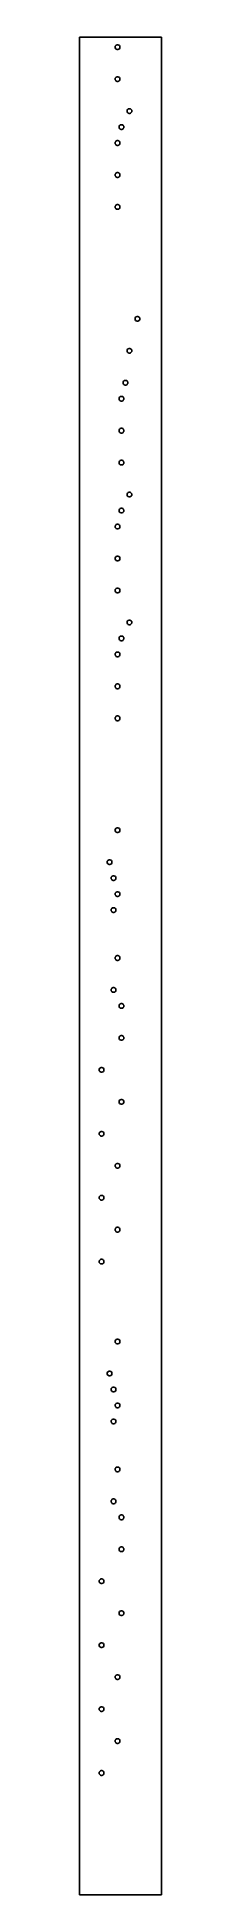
# Model space of a CAD drawing. Header units: metres. Extents: x 0 to 41, y 0 to 930.
import ezdxf

# ---------------------------------------------------------------- set-up
doc = ezdxf.new("R2010")
doc.units = ezdxf.units.M

msp = doc.modelspace()

# ---------------------------------------------------------------- linework, layer by layer
for p, q in [((41, 930), (0, 930)), ((0, 930), (0, 0)), ((17.8, 925), (17.8724, 925.41)), ((17.8724, 924.59), (17.8, 925)), ((17.8724, 925.41), (18.0807, 925.771)), ((18.0807, 924.229), (17.8724, 924.59)), ((18.0807, 925.771), (18.4, 926.039)), ((18.4, 923.961), (18.0807, 924.229)), ((18.4, 926.039), (18.7916, 926.182)), ((18.7916, 923.818), (18.4, 923.961)), ((18.7916, 926.182), (19.2084, 926.182)), ((19.2084, 923.818), (18.7916, 923.818)), ((19.2084, 926.182), (19.6, 926.039)), ((19.6, 923.961), (19.2084, 923.818)), ((19.6, 926.039), (19.9193, 925.771)), ((19.9193, 924.229), (19.6, 923.961)), ((19.9193, 925.771), (20.1276, 925.41)), ((20.1276, 924.59), (19.9193, 924.229)), ((20.1276, 925.41), (20.2, 925)), ((20.2, 925), (20.1276, 924.59)), ((41, 0), (41, 930)), ((17.8, 909), (17.8724, 909.41)), ((17.8724, 908.59), (17.8, 909)), ((17.8724, 909.41), (18.0807, 909.771)), ((18.0807, 908.229), (17.8724, 908.59)), ((18.0807, 909.771), (18.4, 910.039)), ((18.4, 907.961), (18.0807, 908.229)), ((18.4, 910.039), (18.7916, 910.182)), ((18.7916, 907.818), (18.4, 907.961)), ((18.7916, 910.182), (19.2084, 910.182)), ((19.2084, 907.818), (18.7916, 907.818)), ((19.2084, 910.182), (19.6, 910.039)), ((19.6, 907.961), (19.2084, 907.818)), ((19.6, 910.039), (19.9193, 909.771)), ((19.9193, 908.229), (19.6, 907.961)), ((19.9193, 909.771), (20.1276, 909.41)), ((20.1276, 908.59), (19.9193, 908.229)), ((20.1276, 909.41), (20.2, 909)), ((20.2, 909), (20.1276, 908.59)), ((23.8, 893), (23.8724, 893.41)), ((23.8724, 892.59), (23.8, 893)), ((23.8724, 893.41), (24.0807, 893.771)), ((24.0807, 893.771), (24.4, 894.039)), ((24.4, 894.039), (24.7916, 894.182)), ((24.7916, 894.182), (25.2084, 894.182)), ((25.2084, 894.182), (25.6, 894.039)), ((25.6, 894.039), (25.9193, 893.771)), ((25.9193, 893.771), (26.1276, 893.41)), ((26.1276, 893.41), (26.2, 893)), ((26.2, 893), (26.1276, 892.59)), ((19.8, 885), (19.8724, 885.41)), ((19.8724, 884.59), (19.8, 885)), ((19.8724, 885.41), (20.0807, 885.771)), ((20.0807, 884.229), (19.8724, 884.59)), ((20.0807, 885.771), (20.4, 886.039)), ((20.4, 883.961), (20.0807, 884.229)), ((20.4, 886.039), (20.7916, 886.182)), ((20.7916, 883.818), (20.4, 883.961)), ((20.7916, 886.182), (21.2084, 886.182)), ((21.2084, 883.818), (20.7916, 883.818)), ((21.2084, 886.182), (21.6, 886.039)), ((21.6, 883.961), (21.2084, 883.818)), ((21.6, 886.039), (21.9193, 885.771)), ((21.9193, 884.229), (21.6, 883.961)), ((21.9193, 885.771), (22.1276, 885.41)), ((22.1276, 884.59), (21.9193, 884.229)), ((22.1276, 885.41), (22.2, 885)), ((22.2, 885), (22.1276, 884.59)), ((24.0807, 892.229), (23.8724, 892.59)), ((24.4, 891.961), (24.0807, 892.229)), ((24.7916, 891.818), (24.4, 891.961)), ((25.2084, 891.818), (24.7916, 891.818)), ((25.6, 891.961), (25.2084, 891.818)), ((25.9193, 892.229), (25.6, 891.961)), ((26.1276, 892.59), (25.9193, 892.229)), ((17.8, 877), (17.8724, 877.41)), ((17.8724, 876.59), (17.8, 877)), ((17.8724, 877.41), (18.0807, 877.771)), ((18.0807, 876.229), (17.8724, 876.59)), ((18.0807, 877.771), (18.4, 878.039)), ((18.4, 875.961), (18.0807, 876.229)), ((18.4, 878.039), (18.7916, 878.182)), ((18.7916, 875.818), (18.4, 875.961)), ((18.7916, 878.182), (19.2084, 878.182)), ((19.2084, 875.818), (18.7916, 875.818)), ((19.2084, 878.182), (19.6, 878.039)), ((19.6, 875.961), (19.2084, 875.818)), ((19.6, 878.039), (19.9193, 877.771)), ((19.9193, 876.229), (19.6, 875.961)), ((19.9193, 877.771), (20.1276, 877.41)), ((20.1276, 876.59), (19.9193, 876.229)), ((20.1276, 877.41), (20.2, 877)), ((20.2, 877), (20.1276, 876.59)), ((17.8, 861), (17.8724, 861.41)), ((17.8724, 860.59), (17.8, 861)), ((17.8724, 861.41), (18.0807, 861.771)), ((18.0807, 860.229), (17.8724, 860.59)), ((18.0807, 861.771), (18.4, 862.039)), ((18.4, 859.961), (18.0807, 860.229)), ((18.4, 862.039), (18.7916, 862.182)), ((18.7916, 859.818), (18.4, 859.961)), ((18.7916, 862.182), (19.2084, 862.182)), ((19.2084, 859.818), (18.7916, 859.818)), ((19.2084, 862.182), (19.6, 862.039)), ((19.6, 859.961), (19.2084, 859.818)), ((19.6, 862.039), (19.9193, 861.771)), ((19.9193, 860.229), (19.6, 859.961)), ((19.9193, 861.771), (20.1276, 861.41)), ((20.1276, 860.59), (19.9193, 860.229)), ((20.1276, 861.41), (20.2, 861)), ((20.2, 861), (20.1276, 860.59)), ((17.8, 845), (17.8724, 845.41)), ((17.8724, 844.59), (17.8, 845)), ((17.8724, 845.41), (18.0807, 845.771)), ((18.0807, 844.229), (17.8724, 844.59)), ((18.0807, 845.771), (18.4, 846.039)), ((18.4, 843.961), (18.0807, 844.229)), ((18.4, 846.039), (18.7916, 846.182)), ((18.7916, 843.818), (18.4, 843.961)), ((18.7916, 846.182), (19.2084, 846.182)), ((19.2084, 843.818), (18.7916, 843.818)), ((19.2084, 846.182), (19.6, 846.039)), ((19.6, 843.961), (19.2084, 843.818)), ((19.6, 846.039), (19.9193, 845.771)), ((19.9193, 844.229), (19.6, 843.961)), ((19.9193, 845.771), (20.1276, 845.41)), ((20.1276, 844.59), (19.9193, 844.229)), ((20.1276, 845.41), (20.2, 845)), ((20.2, 845), (20.1276, 844.59)), ((27.8, 789), (27.8724, 789.41)), ((27.8724, 788.59), (27.8, 789)), ((27.8724, 789.41), (28.0807, 789.771)), ((28.0807, 788.229), (27.8724, 788.59)), ((28.0807, 789.771), (28.4, 790.039)), ((28.4, 787.961), (28.0807, 788.229)), ((28.4, 790.039), (28.7916, 790.182)), ((28.7916, 787.818), (28.4, 787.961)), ((28.7916, 790.182), (29.2084, 790.182)), ((29.2084, 787.818), (28.7916, 787.818)), ((29.2084, 790.182), (29.6, 790.039)), ((29.6, 787.961), (29.2084, 787.818)), ((29.6, 790.039), (29.9193, 789.771)), ((29.9193, 788.229), (29.6, 787.961)), ((29.9193, 789.771), (30.1276, 789.41)), ((30.1276, 788.59), (29.9193, 788.229)), ((30.1276, 789.41), (30.2, 789)), ((30.2, 789), (30.1276, 788.59)), ((23.8, 773), (23.8724, 773.41)), ((23.8724, 772.59), (23.8, 773)), ((23.8724, 773.41), (24.0807, 773.771)), ((24.0807, 772.229), (23.8724, 772.59)), ((24.0807, 773.771), (24.4, 774.039)), ((24.4, 771.961), (24.0807, 772.229)), ((24.4, 774.039), (24.7916, 774.182)), ((24.7916, 771.818), (24.4, 771.961)), ((24.7916, 774.182), (25.2084, 774.182)), ((25.2084, 774.182), (25.6, 774.039)), ((25.6, 771.961), (25.2084, 771.818)), ((25.6, 774.039), (25.9193, 773.771)), ((25.9193, 772.229), (25.6, 771.961)), ((25.9193, 773.771), (26.1276, 773.41)), ((26.1276, 772.59), (25.9193, 772.229)), ((26.1276, 773.41), (26.2, 773)), ((26.2, 773), (26.1276, 772.59)), ((25.2084, 771.818), (24.7916, 771.818)), ((21.8, 757), (21.8724, 757.41)), ((21.8724, 756.59), (21.8, 757)), ((21.8724, 757.41), (22.0807, 757.771)), ((22.0807, 756.229), (21.8724, 756.59)), ((22.0807, 757.771), (22.4, 758.039)), ((22.4, 755.961), (22.0807, 756.229)), ((22.4, 758.039), (22.7916, 758.182)), ((22.7916, 755.818), (22.4, 755.961)), ((22.7916, 758.182), (23.2084, 758.182)), ((23.2084, 755.818), (22.7916, 755.818)), ((23.2084, 758.182), (23.6, 758.039)), ((23.6, 755.961), (23.2084, 755.818)), ((23.6, 758.039), (23.9193, 757.771)), ((23.9193, 756.229), (23.6, 755.961)), ((23.9193, 757.771), (24.1276, 757.41)), ((24.1276, 756.59), (23.9193, 756.229)), ((24.1276, 757.41), (24.2, 757)), ((24.2, 757), (24.1276, 756.59)), ((19.8, 749), (19.8724, 749.41)), ((19.8724, 748.59), (19.8, 749)), ((19.8724, 749.41), (20.0807, 749.771)), ((20.0807, 748.229), (19.8724, 748.59)), ((20.0807, 749.771), (20.4, 750.039)), ((20.4, 747.961), (20.0807, 748.229)), ((20.4, 750.039), (20.7916, 750.182)), ((20.7916, 747.818), (20.4, 747.961)), ((20.7916, 750.182), (21.2084, 750.182)), ((21.2084, 747.818), (20.7916, 747.818)), ((21.2084, 750.182), (21.6, 750.039)), ((21.6, 747.961), (21.2084, 747.818)), ((21.6, 750.039), (21.9193, 749.771)), ((21.9193, 748.229), (21.6, 747.961)), ((21.9193, 749.771), (22.1276, 749.41)), ((22.1276, 748.59), (21.9193, 748.229)), ((22.1276, 749.41), (22.2, 749)), ((22.2, 749), (22.1276, 748.59)), ((19.8, 733), (19.8724, 733.41)), ((19.8724, 732.59), (19.8, 733)), ((19.8724, 733.41), (20.0807, 733.771)), ((20.0807, 732.229), (19.8724, 732.59)), ((20.0807, 733.771), (20.4, 734.039)), ((20.4, 731.961), (20.0807, 732.229)), ((20.4, 734.039), (20.7916, 734.182)), ((20.7916, 731.818), (20.4, 731.961)), ((20.7916, 734.182), (21.2084, 734.182)), ((21.2084, 731.818), (20.7916, 731.818)), ((21.2084, 734.182), (21.6, 734.039)), ((21.6, 731.961), (21.2084, 731.818)), ((21.6, 734.039), (21.9193, 733.771)), ((21.9193, 732.229), (21.6, 731.961)), ((21.9193, 733.771), (22.1276, 733.41)), ((22.1276, 732.59), (21.9193, 732.229)), ((22.1276, 733.41), (22.2, 733)), ((22.2, 733), (22.1276, 732.59)), ((19.8, 717), (19.8724, 717.41)), ((19.8724, 716.59), (19.8, 717)), ((19.8724, 717.41), (20.0807, 717.771)), ((20.0807, 716.229), (19.8724, 716.59)), ((20.0807, 717.771), (20.4, 718.039)), ((20.4, 715.961), (20.0807, 716.229)), ((20.4, 718.039), (20.7916, 718.182)), ((20.7916, 718.182), (21.2084, 718.182)), ((21.2084, 718.182), (21.6, 718.039)), ((21.6, 718.039), (21.9193, 717.771)), ((21.9193, 716.229), (21.6, 715.961)), ((21.9193, 717.771), (22.1276, 717.41)), ((22.1276, 716.59), (21.9193, 716.229)), ((22.1276, 717.41), (22.2, 717)), ((22.2, 717), (22.1276, 716.59)), ((20.7916, 715.818), (20.4, 715.961)), ((21.2084, 715.818), (20.7916, 715.818)), ((21.6, 715.961), (21.2084, 715.818)), ((23.8, 701), (23.8724, 701.41)), ((23.8724, 700.59), (23.8, 701)), ((23.8724, 701.41), (24.0807, 701.771)), ((24.0807, 700.229), (23.8724, 700.59)), ((24.0807, 701.771), (24.4, 702.039)), ((24.4, 699.961), (24.0807, 700.229)), ((24.4, 702.039), (24.7916, 702.182)), ((24.7916, 699.818), (24.4, 699.961)), ((24.7916, 702.182), (25.2084, 702.182)), ((25.2084, 699.818), (24.7916, 699.818)), ((25.2084, 702.182), (25.6, 702.039)), ((25.6, 699.961), (25.2084, 699.818)), ((25.6, 702.039), (25.9193, 701.771)), ((25.9193, 700.229), (25.6, 699.961)), ((25.9193, 701.771), (26.1276, 701.41)), ((26.1276, 700.59), (25.9193, 700.229)), ((26.1276, 701.41), (26.2, 701)), ((26.2, 701), (26.1276, 700.59)), ((19.8, 693), (19.8724, 693.41)), ((19.8724, 692.59), (19.8, 693)), ((19.8724, 693.41), (20.0807, 693.771)), ((20.0807, 692.229), (19.8724, 692.59)), ((20.0807, 693.771), (20.4, 694.039)), ((20.4, 691.961), (20.0807, 692.229)), ((20.4, 694.039), (20.7916, 694.182)), ((20.7916, 691.818), (20.4, 691.961)), ((20.7916, 694.182), (21.2084, 694.182)), ((21.2084, 691.818), (20.7916, 691.818)), ((21.2084, 694.182), (21.6, 694.039)), ((21.6, 691.961), (21.2084, 691.818)), ((21.6, 694.039), (21.9193, 693.771)), ((21.9193, 692.229), (21.6, 691.961)), ((21.9193, 693.771), (22.1276, 693.41)), ((22.1276, 692.59), (21.9193, 692.229)), ((22.1276, 693.41), (22.2, 693)), ((22.2, 693), (22.1276, 692.59)), ((17.8, 685), (17.8724, 685.41)), ((17.8724, 684.59), (17.8, 685)), ((17.8724, 685.41), (18.0807, 685.771)), ((18.0807, 684.229), (17.8724, 684.59)), ((18.0807, 685.771), (18.4, 686.039)), ((18.4, 683.961), (18.0807, 684.229)), ((18.4, 686.039), (18.7916, 686.182)), ((18.7916, 683.818), (18.4, 683.961)), ((18.7916, 686.182), (19.2084, 686.182)), ((19.2084, 683.818), (18.7916, 683.818)), ((19.2084, 686.182), (19.6, 686.039)), ((19.6, 683.961), (19.2084, 683.818)), ((19.6, 686.039), (19.9193, 685.771)), ((19.9193, 684.229), (19.6, 683.961)), ((19.9193, 685.771), (20.1276, 685.41)), ((20.1276, 684.59), (19.9193, 684.229)), ((20.1276, 685.41), (20.2, 685)), ((20.2, 685), (20.1276, 684.59)), ((17.8724, 669.41), (18.0807, 669.771)), ((18.0807, 669.771), (18.4, 670.039)), ((18.4, 670.039), (18.7916, 670.182)), ((18.7916, 670.182), (19.2084, 670.182)), ((19.2084, 670.182), (19.6, 670.039)), ((19.6, 670.039), (19.9193, 669.771)), ((19.9193, 669.771), (20.1276, 669.41)), ((17.8, 669), (17.8724, 669.41)), ((17.8724, 668.59), (17.8, 669)), ((18.0807, 668.229), (17.8724, 668.59)), ((18.4, 667.961), (18.0807, 668.229)), ((18.7916, 667.818), (18.4, 667.961)), ((19.2084, 667.818), (18.7916, 667.818)), ((19.6, 667.961), (19.2084, 667.818)), ((19.9193, 668.229), (19.6, 667.961)), ((20.1276, 668.59), (19.9193, 668.229)), ((20.1276, 669.41), (20.2, 669)), ((20.2, 669), (20.1276, 668.59)), ((17.8, 653), (17.8724, 653.41)), ((17.8724, 652.59), (17.8, 653)), ((17.8724, 653.41), (18.0807, 653.771)), ((18.0807, 652.229), (17.8724, 652.59)), ((18.0807, 653.771), (18.4, 654.039)), ((18.4, 651.961), (18.0807, 652.229)), ((18.4, 654.039), (18.7916, 654.182)), ((18.7916, 651.818), (18.4, 651.961)), ((18.7916, 654.182), (19.2084, 654.182)), ((19.2084, 651.818), (18.7916, 651.818)), ((19.2084, 654.182), (19.6, 654.039)), ((19.6, 651.961), (19.2084, 651.818)), ((19.6, 654.039), (19.9193, 653.771)), ((19.9193, 652.229), (19.6, 651.961)), ((19.9193, 653.771), (20.1276, 653.41)), ((20.1276, 652.59), (19.9193, 652.229)), ((20.1276, 653.41), (20.2, 653)), ((20.2, 653), (20.1276, 652.59)), ((23.8, 637), (23.8724, 637.41)), ((23.8724, 636.59), (23.8, 637)), ((23.8724, 637.41), (24.0807, 637.771)), ((24.0807, 636.229), (23.8724, 636.59)), ((24.0807, 637.771), (24.4, 638.039)), ((24.4, 635.961), (24.0807, 636.229)), ((24.4, 638.039), (24.7916, 638.182)), ((24.7916, 635.818), (24.4, 635.961)), ((24.7916, 638.182), (25.2084, 638.182)), ((25.2084, 635.818), (24.7916, 635.818)), ((25.2084, 638.182), (25.6, 638.039)), ((25.6, 635.961), (25.2084, 635.818)), ((25.6, 638.039), (25.9193, 637.771)), ((25.9193, 636.229), (25.6, 635.961)), ((25.9193, 637.771), (26.1276, 637.41)), ((26.1276, 636.59), (25.9193, 636.229)), ((26.1276, 637.41), (26.2, 637)), ((26.2, 637), (26.1276, 636.59)), ((19.8, 629), (19.8724, 629.41)), ((19.8724, 628.59), (19.8, 629)), ((19.8724, 629.41), (20.0807, 629.771)), ((20.0807, 628.229), (19.8724, 628.59)), ((20.0807, 629.771), (20.4, 630.039)), ((20.4, 627.961), (20.0807, 628.229)), ((20.4, 630.039), (20.7916, 630.182)), ((20.7916, 627.818), (20.4, 627.961)), ((20.7916, 630.182), (21.2084, 630.182)), ((21.2084, 627.818), (20.7916, 627.818)), ((21.2084, 630.182), (21.6, 630.039)), ((21.6, 627.961), (21.2084, 627.818)), ((21.6, 630.039), (21.9193, 629.771)), ((21.9193, 628.229), (21.6, 627.961)), ((21.9193, 629.771), (22.1276, 629.41)), ((22.1276, 628.59), (21.9193, 628.229)), ((22.1276, 629.41), (22.2, 629)), ((22.2, 629), (22.1276, 628.59)), ((17.8, 621), (17.8724, 621.41)), ((17.8724, 620.59), (17.8, 621)), ((17.8724, 621.41), (18.0807, 621.771)), ((18.0807, 620.229), (17.8724, 620.59)), ((18.0807, 621.771), (18.4, 622.039)), ((18.4, 619.961), (18.0807, 620.229)), ((18.4, 622.039), (18.7916, 622.182)), ((18.7916, 619.818), (18.4, 619.961)), ((18.7916, 622.182), (19.2084, 622.182)), ((19.2084, 619.818), (18.7916, 619.818)), ((19.2084, 622.182), (19.6, 622.039)), ((19.6, 619.961), (19.2084, 619.818)), ((19.6, 622.039), (19.9193, 621.771)), ((19.9193, 620.229), (19.6, 619.961)), ((19.9193, 621.771), (20.1276, 621.41)), ((20.1276, 620.59), (19.9193, 620.229)), ((20.1276, 621.41), (20.2, 621)), ((20.2, 621), (20.1276, 620.59)), ((17.8, 605), (17.8724, 605.41)), ((17.8724, 604.59), (17.8, 605)), ((17.8724, 605.41), (18.0807, 605.771)), ((18.0807, 604.229), (17.8724, 604.59)), ((18.0807, 605.771), (18.4, 606.039)), ((18.4, 606.039), (18.7916, 606.182)), ((18.7916, 606.182), (19.2084, 606.182)), ((19.2084, 606.182), (19.6, 606.039)), ((19.6, 606.039), (19.9193, 605.771)), ((19.9193, 605.771), (20.1276, 605.41)), ((20.1276, 604.59), (19.9193, 604.229)), ((20.1276, 605.41), (20.2, 605)), ((20.2, 605), (20.1276, 604.59)), ((18.4, 603.961), (18.0807, 604.229)), ((18.7916, 603.818), (18.4, 603.961)), ((19.2084, 603.818), (18.7916, 603.818)), ((19.6, 603.961), (19.2084, 603.818)), ((19.9193, 604.229), (19.6, 603.961)), ((17.8, 589), (17.8724, 589.41)), ((17.8724, 588.59), (17.8, 589)), ((17.8724, 589.41), (18.0807, 589.771)), ((18.0807, 588.229), (17.8724, 588.59)), ((18.0807, 589.771), (18.4, 590.039)), ((18.4, 587.961), (18.0807, 588.229)), ((18.4, 590.039), (18.7916, 590.182)), ((18.7916, 587.818), (18.4, 587.961)), ((18.7916, 590.182), (19.2084, 590.182)), ((19.2084, 587.818), (18.7916, 587.818)), ((19.2084, 590.182), (19.6, 590.039)), ((19.6, 587.961), (19.2084, 587.818)), ((19.6, 590.039), (19.9193, 589.771)), ((19.9193, 588.229), (19.6, 587.961)), ((19.9193, 589.771), (20.1276, 589.41)), ((20.1276, 588.59), (19.9193, 588.229)), ((20.1276, 589.41), (20.2, 589)), ((20.2, 589), (20.1276, 588.59)), ((17.8, 533), (17.8724, 533.41)), ((17.8724, 532.59), (17.8, 533)), ((17.8724, 533.41), (18.0807, 533.771)), ((18.0807, 532.229), (17.8724, 532.59)), ((18.0807, 533.771), (18.4, 534.039)), ((18.4, 531.961), (18.0807, 532.229)), ((18.4, 534.039), (18.7916, 534.182)), ((18.7916, 531.818), (18.4, 531.961)), ((18.7916, 534.182), (19.2084, 534.182)), ((19.2084, 531.818), (18.7916, 531.818)), ((19.2084, 534.182), (19.6, 534.039)), ((19.6, 531.961), (19.2084, 531.818)), ((19.6, 534.039), (19.9193, 533.771)), ((19.9193, 532.229), (19.6, 531.961)), ((19.9193, 533.771), (20.1276, 533.41)), ((20.1276, 532.59), (19.9193, 532.229)), ((20.1276, 533.41), (20.2, 533)), ((20.2, 533), (20.1276, 532.59)), ((13.8, 517), (13.8724, 517.41)), ((13.8724, 516.59), (13.8, 517)), ((13.8724, 517.41), (14.0807, 517.771)), ((14.0807, 516.229), (13.8724, 516.59)), ((14.0807, 517.771), (14.4, 518.039)), ((14.4, 515.961), (14.0807, 516.229)), ((14.4, 518.039), (14.7916, 518.182)), ((14.7916, 515.818), (14.4, 515.961)), ((14.7916, 518.182), (15.2084, 518.182)), ((15.2084, 515.818), (14.7916, 515.818)), ((15.2084, 518.182), (15.6, 518.039)), ((15.6, 515.961), (15.2084, 515.818)), ((15.6, 518.039), (15.9193, 517.771)), ((15.9193, 516.229), (15.6, 515.961)), ((15.9193, 517.771), (16.1276, 517.41)), ((16.1276, 516.59), (15.9193, 516.229)), ((16.1276, 517.41), (16.2, 517)), ((16.2, 517), (16.1276, 516.59)), ((15.8, 509), (15.8724, 509.41)), ((15.8724, 508.59), (15.8, 509)), ((15.8724, 509.41), (16.0807, 509.771)), ((16.0807, 508.229), (15.8724, 508.59)), ((16.0807, 509.771), (16.4, 510.039)), ((16.4, 507.961), (16.0807, 508.229)), ((16.4, 510.039), (16.7916, 510.182)), ((16.7916, 507.818), (16.4, 507.961)), ((16.7916, 510.182), (17.2084, 510.182)), ((17.2084, 507.818), (16.7916, 507.818)), ((17.2084, 510.182), (17.6, 510.039)), ((17.6, 507.961), (17.2084, 507.818)), ((17.6, 510.039), (17.9193, 509.771)), ((17.9193, 508.229), (17.6, 507.961)), ((17.9193, 509.771), (18.1276, 509.41)), ((18.1276, 508.59), (17.9193, 508.229)), ((18.1276, 509.41), (18.2, 509)), ((18.2, 509), (18.1276, 508.59)), ((15.8, 493), (15.8724, 493.41)), ((15.8724, 492.59), (15.8, 493)), ((15.8724, 493.41), (16.0807, 493.771)), ((16.0807, 493.771), (16.4, 494.039)), ((16.4, 494.039), (16.7916, 494.182)), ((16.7916, 494.182), (17.2084, 494.182)), ((17.2084, 494.182), (17.6, 494.039)), ((17.6, 494.039), (17.9193, 493.771)), ((17.8, 501), (17.8724, 501.41)), ((17.8724, 500.59), (17.8, 501)), ((17.8724, 501.41), (18.0807, 501.771)), ((18.0807, 500.229), (17.8724, 500.59)), ((17.9193, 493.771), (18.1276, 493.41)), ((18.0807, 501.771), (18.4, 502.039)), ((18.4, 499.961), (18.0807, 500.229)), ((18.1276, 493.41), (18.2, 493)), ((18.2, 493), (18.1276, 492.59)), ((18.4, 502.039), (18.7916, 502.182)), ((18.7916, 499.818), (18.4, 499.961)), ((18.7916, 502.182), (19.2084, 502.182)), ((19.2084, 499.818), (18.7916, 499.818)), ((19.2084, 502.182), (19.6, 502.039)), ((19.6, 499.961), (19.2084, 499.818)), ((19.6, 502.039), (19.9193, 501.771)), ((19.9193, 500.229), (19.6, 499.961)), ((19.9193, 501.771), (20.1276, 501.41)), ((20.1276, 500.59), (19.9193, 500.229)), ((20.1276, 501.41), (20.2, 501)), ((20.2, 501), (20.1276, 500.59)), ((16.0807, 492.229), (15.8724, 492.59)), ((16.4, 491.961), (16.0807, 492.229)), ((16.7916, 491.818), (16.4, 491.961)), ((17.2084, 491.818), (16.7916, 491.818)), ((17.6, 491.961), (17.2084, 491.818)), ((17.9193, 492.229), (17.6, 491.961)), ((18.1276, 492.59), (17.9193, 492.229)), ((17.8, 469), (17.8724, 469.41)), ((17.8724, 468.59), (17.8, 469)), ((17.8724, 469.41), (18.0807, 469.771)), ((18.0807, 468.229), (17.8724, 468.59)), ((18.0807, 469.771), (18.4, 470.039)), ((18.4, 467.961), (18.0807, 468.229)), ((18.4, 470.039), (18.7916, 470.182)), ((18.7916, 467.818), (18.4, 467.961)), ((18.7916, 470.182), (19.2084, 470.182)), ((19.2084, 467.818), (18.7916, 467.818)), ((19.2084, 470.182), (19.6, 470.039)), ((19.6, 467.961), (19.2084, 467.818)), ((19.6, 470.039), (19.9193, 469.771)), ((19.9193, 468.229), (19.6, 467.961)), ((19.9193, 469.771), (20.1276, 469.41)), ((20.1276, 468.59), (19.9193, 468.229)), ((20.1276, 469.41), (20.2, 469)), ((20.2, 469), (20.1276, 468.59)), ((15.8, 453), (15.8724, 453.41)), ((15.8724, 452.59), (15.8, 453)), ((15.8724, 453.41), (16.0807, 453.771)), ((16.0807, 452.229), (15.8724, 452.59)), ((16.0807, 453.771), (16.4, 454.039)), ((16.4, 451.961), (16.0807, 452.229)), ((16.4, 454.039), (16.7916, 454.182)), ((16.7916, 451.818), (16.4, 451.961)), ((16.7916, 454.182), (17.2084, 454.182)), ((17.2084, 451.818), (16.7916, 451.818)), ((17.2084, 454.182), (17.6, 454.039)), ((17.6, 451.961), (17.2084, 451.818)), ((17.6, 454.039), (17.9193, 453.771)), ((17.9193, 452.229), (17.6, 451.961)), ((17.9193, 453.771), (18.1276, 453.41)), ((18.1276, 452.59), (17.9193, 452.229)), ((18.1276, 453.41), (18.2, 453)), ((18.2, 453), (18.1276, 452.59)), ((19.8, 445), (19.8724, 445.41)), ((19.8724, 444.59), (19.8, 445)), ((19.8724, 445.41), (20.0807, 445.771)), ((20.0807, 444.229), (19.8724, 444.59)), ((20.0807, 445.771), (20.4, 446.039)), ((20.4, 443.961), (20.0807, 444.229)), ((20.4, 446.039), (20.7916, 446.182)), ((20.7916, 443.818), (20.4, 443.961)), ((20.7916, 446.182), (21.2084, 446.182)), ((21.2084, 443.818), (20.7916, 443.818)), ((21.2084, 446.182), (21.6, 446.039)), ((21.6, 443.961), (21.2084, 443.818)), ((21.6, 446.039), (21.9193, 445.771)), ((21.9193, 444.229), (21.6, 443.961)), ((21.9193, 445.771), (22.1276, 445.41)), ((22.1276, 444.59), (21.9193, 444.229)), ((22.1276, 445.41), (22.2, 445)), ((22.2, 445), (22.1276, 444.59)), ((19.8, 429), (19.8724, 429.41)), ((19.8724, 428.59), (19.8, 429)), ((19.8724, 429.41), (20.0807, 429.771)), ((20.0807, 428.229), (19.8724, 428.59)), ((20.0807, 429.771), (20.4, 430.039)), ((20.4, 427.961), (20.0807, 428.229)), ((20.4, 430.039), (20.7916, 430.182)), ((20.7916, 427.818), (20.4, 427.961)), ((20.7916, 430.182), (21.2084, 430.182)), ((21.2084, 427.818), (20.7916, 427.818)), ((21.2084, 430.182), (21.6, 430.039)), ((21.6, 427.961), (21.2084, 427.818)), ((21.6, 430.039), (21.9193, 429.771)), ((21.9193, 428.229), (21.6, 427.961)), ((21.9193, 429.771), (22.1276, 429.41)), ((22.1276, 428.59), (21.9193, 428.229)), ((22.1276, 429.41), (22.2, 429)), ((22.2, 429), (22.1276, 428.59)), ((9.8, 413), (9.8724, 413.41)), ((9.8724, 412.59), (9.8, 413)), ((9.8724, 413.41), (10.0807, 413.771)), ((10.0807, 412.229), (9.8724, 412.59)), ((10.0807, 413.771), (10.4, 414.039)), ((10.4, 411.961), (10.0807, 412.229)), ((10.4, 414.039), (10.7916, 414.182)), ((10.7916, 411.818), (10.4, 411.961)), ((10.7916, 414.182), (11.2084, 414.182)), ((11.2084, 411.818), (10.7916, 411.818)), ((11.2084, 414.182), (11.6, 414.039)), ((11.6, 411.961), (11.2084, 411.818)), ((11.6, 414.039), (11.9193, 413.771)), ((11.9193, 412.229), (11.6, 411.961)), ((11.9193, 413.771), (12.1276, 413.41)), ((12.1276, 412.59), (11.9193, 412.229)), ((12.1276, 413.41), (12.2, 413)), ((12.2, 413), (12.1276, 412.59)), ((19.8, 397), (19.8724, 397.41)), ((19.8724, 396.59), (19.8, 397)), ((19.8724, 397.41), (20.0807, 397.771)), ((20.0807, 396.229), (19.8724, 396.59)), ((20.0807, 397.771), (20.4, 398.039)), ((20.4, 395.961), (20.0807, 396.229)), ((20.4, 398.039), (20.7916, 398.182)), ((20.7916, 395.818), (20.4, 395.961)), ((20.7916, 398.182), (21.2084, 398.182)), ((21.2084, 395.818), (20.7916, 395.818)), ((21.2084, 398.182), (21.6, 398.039)), ((21.6, 395.961), (21.2084, 395.818)), ((21.6, 398.039), (21.9193, 397.771)), ((21.9193, 396.229), (21.6, 395.961)), ((21.9193, 397.771), (22.1276, 397.41)), ((22.1276, 396.59), (21.9193, 396.229)), ((22.1276, 397.41), (22.2, 397)), ((22.2, 397), (22.1276, 396.59)), ((9.8, 381), (9.8724, 381.41)), ((9.8724, 381.41), (10.0807, 381.771)), ((10.0807, 381.771), (10.4, 382.039)), ((10.4, 382.039), (10.7916, 382.182)), ((10.7916, 382.182), (11.2084, 382.182)), ((11.2084, 382.182), (11.6, 382.039)), ((11.6, 382.039), (11.9193, 381.771)), ((11.9193, 381.771), (12.1276, 381.41)), ((12.1276, 381.41), (12.2, 381)), ((9.8724, 380.59), (9.8, 381)), ((10.0807, 380.229), (9.8724, 380.59)), ((10.4, 379.961), (10.0807, 380.229)), ((10.7916, 379.818), (10.4, 379.961)), ((11.2084, 379.818), (10.7916, 379.818)), ((11.6, 379.961), (11.2084, 379.818)), ((11.9193, 380.229), (11.6, 379.961)), ((12.1276, 380.59), (11.9193, 380.229)), ((12.2, 381), (12.1276, 380.59)), ((17.8, 365), (17.8724, 365.41)), ((17.8724, 364.59), (17.8, 365)), ((17.8724, 365.41), (18.0807, 365.771)), ((18.0807, 364.229), (17.8724, 364.59)), ((18.0807, 365.771), (18.4, 366.039)), ((18.4, 363.961), (18.0807, 364.229)), ((18.4, 366.039), (18.7916, 366.182)), ((18.7916, 363.818), (18.4, 363.961)), ((18.7916, 366.182), (19.2084, 366.182)), ((19.2084, 363.818), (18.7916, 363.818)), ((19.2084, 366.182), (19.6, 366.039)), ((19.6, 363.961), (19.2084, 363.818)), ((19.6, 366.039), (19.9193, 365.771)), ((19.9193, 364.229), (19.6, 363.961)), ((19.9193, 365.771), (20.1276, 365.41)), ((20.1276, 364.59), (19.9193, 364.229)), ((20.1276, 365.41), (20.2, 365)), ((20.2, 365), (20.1276, 364.59)), ((9.8, 349), (9.8724, 349.41)), ((9.8724, 348.59), (9.8, 349)), ((9.8724, 349.41), (10.0807, 349.771)), ((10.0807, 348.229), (9.8724, 348.59)), ((10.0807, 349.771), (10.4, 350.039)), ((10.4, 347.961), (10.0807, 348.229)), ((10.4, 350.039), (10.7916, 350.182)), ((10.7916, 347.818), (10.4, 347.961)), ((10.7916, 350.182), (11.2084, 350.182)), ((11.2084, 347.818), (10.7916, 347.818)), ((11.2084, 350.182), (11.6, 350.039)), ((11.6, 347.961), (11.2084, 347.818)), ((11.6, 350.039), (11.9193, 349.771)), ((11.9193, 348.229), (11.6, 347.961)), ((11.9193, 349.771), (12.1276, 349.41)), ((12.1276, 348.59), (11.9193, 348.229)), ((12.1276, 349.41), (12.2, 349)), ((12.2, 349), (12.1276, 348.59)), ((17.8, 333), (17.8724, 333.41)), ((17.8724, 332.59), (17.8, 333)), ((17.8724, 333.41), (18.0807, 333.771)), ((18.0807, 332.229), (17.8724, 332.59)), ((18.0807, 333.771), (18.4, 334.039)), ((18.4, 331.961), (18.0807, 332.229)), ((18.4, 334.039), (18.7916, 334.182)), ((18.7916, 331.818), (18.4, 331.961)), ((18.7916, 334.182), (19.2084, 334.182)), ((19.2084, 331.818), (18.7916, 331.818)), ((19.2084, 334.182), (19.6, 334.039)), ((19.6, 331.961), (19.2084, 331.818)), ((19.6, 334.039), (19.9193, 333.771)), ((19.9193, 332.229), (19.6, 331.961)), ((19.9193, 333.771), (20.1276, 333.41)), ((20.1276, 332.59), (19.9193, 332.229)), ((20.1276, 333.41), (20.2, 333)), ((20.2, 333), (20.1276, 332.59)), ((9.8, 317), (9.8724, 317.41)), ((9.8724, 316.59), (9.8, 317)), ((9.8724, 317.41), (10.0807, 317.771)), ((10.0807, 316.229), (9.8724, 316.59)), ((10.0807, 317.771), (10.4, 318.039)), ((10.4, 315.961), (10.0807, 316.229)), ((10.4, 318.039), (10.7916, 318.182)), ((10.7916, 318.182), (11.2084, 318.182)), ((11.2084, 318.182), (11.6, 318.039)), ((11.6, 318.039), (11.9193, 317.771)), ((11.9193, 316.229), (11.6, 315.961)), ((11.9193, 317.771), (12.1276, 317.41)), ((12.1276, 316.59), (11.9193, 316.229)), ((12.1276, 317.41), (12.2, 317)), ((12.2, 317), (12.1276, 316.59)), ((10.7916, 315.818), (10.4, 315.961)), ((11.2084, 315.818), (10.7916, 315.818)), ((11.6, 315.961), (11.2084, 315.818)), ((17.8, 277), (17.8724, 277.41)), ((17.8724, 276.59), (17.8, 277)), ((17.8724, 277.41), (18.0807, 277.771)), ((18.0807, 276.229), (17.8724, 276.59)), ((18.0807, 277.771), (18.4, 278.039)), ((18.4, 275.961), (18.0807, 276.229)), ((18.4, 278.039), (18.7916, 278.182)), ((18.7916, 275.818), (18.4, 275.961)), ((18.7916, 278.182), (19.2084, 278.182)), ((19.2084, 275.818), (18.7916, 275.818)), ((19.2084, 278.182), (19.6, 278.039)), ((19.6, 275.961), (19.2084, 275.818)), ((19.6, 278.039), (19.9193, 277.771)), ((19.9193, 276.229), (19.6, 275.961)), ((19.9193, 277.771), (20.1276, 277.41)), ((20.1276, 276.59), (19.9193, 276.229)), ((20.1276, 277.41), (20.2, 277)), ((20.2, 277), (20.1276, 276.59)), ((13.8, 261), (13.8724, 261.41)), ((13.8724, 260.59), (13.8, 261)), ((13.8724, 261.41), (14.0807, 261.771)), ((14.0807, 260.229), (13.8724, 260.59)), ((14.0807, 261.771), (14.4, 262.039)), ((14.4, 262.039), (14.7916, 262.182)), ((14.7916, 262.182), (15.2084, 262.182)), ((15.2084, 262.182), (15.6, 262.039)), ((15.6, 262.039), (15.9193, 261.771)), ((15.9193, 261.771), (16.1276, 261.41)), ((16.1276, 260.59), (15.9193, 260.229)), ((16.1276, 261.41), (16.2, 261)), ((16.2, 261), (16.1276, 260.59)), ((14.4, 259.961), (14.0807, 260.229)), ((14.7916, 259.818), (14.4, 259.961)), ((15.2084, 259.818), (14.7916, 259.818)), ((15.6, 259.961), (15.2084, 259.818)), ((15.9193, 260.229), (15.6, 259.961)), ((15.8, 253), (15.8724, 253.41)), ((15.8724, 252.59), (15.8, 253)), ((15.8724, 253.41), (16.0807, 253.771)), ((16.0807, 252.229), (15.8724, 252.59)), ((16.0807, 253.771), (16.4, 254.039)), ((16.4, 251.961), (16.0807, 252.229)), ((16.4, 254.039), (16.7916, 254.182)), ((16.7916, 251.818), (16.4, 251.961)), ((16.7916, 254.182), (17.2084, 254.182)), ((17.2084, 251.818), (16.7916, 251.818)), ((17.2084, 254.182), (17.6, 254.039)), ((17.6, 251.961), (17.2084, 251.818)), ((17.6, 254.039), (17.9193, 253.771)), ((17.9193, 252.229), (17.6, 251.961)), ((17.9193, 253.771), (18.1276, 253.41)), ((18.1276, 252.59), (17.9193, 252.229)), ((18.1276, 253.41), (18.2, 253)), ((18.2, 253), (18.1276, 252.59)), ((17.8, 245), (17.8724, 245.41)), ((17.8724, 244.59), (17.8, 245)), ((17.8724, 245.41), (18.0807, 245.771)), ((18.0807, 244.229), (17.8724, 244.59)), ((18.0807, 245.771), (18.4, 246.039)), ((18.4, 243.961), (18.0807, 244.229)), ((18.4, 246.039), (18.7916, 246.182)), ((18.7916, 243.818), (18.4, 243.961)), ((18.7916, 246.182), (19.2084, 246.182)), ((19.2084, 243.818), (18.7916, 243.818)), ((19.2084, 246.182), (19.6, 246.039)), ((19.6, 243.961), (19.2084, 243.818)), ((19.6, 246.039), (19.9193, 245.771)), ((19.9193, 244.229), (19.6, 243.961)), ((19.9193, 245.771), (20.1276, 245.41)), ((20.1276, 244.59), (19.9193, 244.229)), ((20.1276, 245.41), (20.2, 245)), ((20.2, 245), (20.1276, 244.59)), ((15.8, 237), (15.8724, 237.41)), ((15.8724, 236.59), (15.8, 237)), ((15.8724, 237.41), (16.0807, 237.771)), ((16.0807, 236.229), (15.8724, 236.59)), ((16.0807, 237.771), (16.4, 238.039)), ((16.4, 235.961), (16.0807, 236.229)), ((16.4, 238.039), (16.7916, 238.182)), ((16.7916, 235.818), (16.4, 235.961)), ((16.7916, 238.182), (17.2084, 238.182)), ((17.2084, 235.818), (16.7916, 235.818)), ((17.2084, 238.182), (17.6, 238.039)), ((17.6, 235.961), (17.2084, 235.818)), ((17.6, 238.039), (17.9193, 237.771)), ((17.9193, 236.229), (17.6, 235.961)), ((17.9193, 237.771), (18.1276, 237.41)), ((18.1276, 236.59), (17.9193, 236.229)), ((18.1276, 237.41), (18.2, 237)), ((18.2, 237), (18.1276, 236.59)), ((18.0807, 213.771), (18.4, 214.039)), ((18.4, 214.039), (18.7916, 214.182)), ((18.7916, 214.182), (19.2084, 214.182)), ((19.2084, 214.182), (19.6, 214.039)), ((19.6, 214.039), (19.9193, 213.771)), ((17.8, 213), (17.8724, 213.41)), ((17.8724, 212.59), (17.8, 213)), ((17.8724, 213.41), (18.0807, 213.771)), ((18.0807, 212.229), (17.8724, 212.59)), ((18.4, 211.961), (18.0807, 212.229)), ((18.7916, 211.818), (18.4, 211.961)), ((19.2084, 211.818), (18.7916, 211.818)), ((19.6, 211.961), (19.2084, 211.818)), ((19.9193, 212.229), (19.6, 211.961)), ((19.9193, 213.771), (20.1276, 213.41)), ((20.1276, 212.59), (19.9193, 212.229)), ((20.1276, 213.41), (20.2, 213)), ((20.2, 213), (20.1276, 212.59)), ((15.8, 197), (15.8724, 197.41)), ((15.8724, 196.59), (15.8, 197)), ((15.8724, 197.41), (16.0807, 197.771)), ((16.0807, 196.229), (15.8724, 196.59)), ((16.0807, 197.771), (16.4, 198.039)), ((16.4, 195.961), (16.0807, 196.229)), ((16.4, 198.039), (16.7916, 198.182)), ((16.7916, 195.818), (16.4, 195.961)), ((16.7916, 198.182), (17.2084, 198.182)), ((17.2084, 195.818), (16.7916, 195.818)), ((17.2084, 198.182), (17.6, 198.039)), ((17.6, 195.961), (17.2084, 195.818)), ((17.6, 198.039), (17.9193, 197.771)), ((17.9193, 196.229), (17.6, 195.961)), ((17.9193, 197.771), (18.1276, 197.41)), ((18.1276, 196.59), (17.9193, 196.229)), ((18.1276, 197.41), (18.2, 197)), ((18.2, 197), (18.1276, 196.59)), ((19.8, 189), (19.8724, 189.41)), ((19.8724, 188.59), (19.8, 189)), ((19.8724, 189.41), (20.0807, 189.771)), ((20.0807, 188.229), (19.8724, 188.59)), ((20.0807, 189.771), (20.4, 190.039)), ((20.4, 187.961), (20.0807, 188.229)), ((20.4, 190.039), (20.7916, 190.182)), ((20.7916, 187.818), (20.4, 187.961)), ((20.7916, 190.182), (21.2084, 190.182)), ((21.2084, 187.818), (20.7916, 187.818)), ((21.2084, 190.182), (21.6, 190.039)), ((21.6, 187.961), (21.2084, 187.818)), ((21.6, 190.039), (21.9193, 189.771)), ((21.9193, 188.229), (21.6, 187.961)), ((21.9193, 189.771), (22.1276, 189.41)), ((22.1276, 188.59), (21.9193, 188.229)), ((22.1276, 189.41), (22.2, 189)), ((22.2, 189), (22.1276, 188.59)), ((19.8, 173), (19.8724, 173.41)), ((19.8724, 172.59), (19.8, 173)), ((19.8724, 173.41), (20.0807, 173.771)), ((20.0807, 172.229), (19.8724, 172.59)), ((20.0807, 173.771), (20.4, 174.039)), ((20.4, 171.961), (20.0807, 172.229)), ((20.4, 174.039), (20.7916, 174.182)), ((20.7916, 171.818), (20.4, 171.961)), ((20.7916, 174.182), (21.2084, 174.182)), ((21.2084, 171.818), (20.7916, 171.818)), ((21.2084, 174.182), (21.6, 174.039)), ((21.6, 171.961), (21.2084, 171.818)), ((21.6, 174.039), (21.9193, 173.771)), ((21.9193, 172.229), (21.6, 171.961)), ((21.9193, 173.771), (22.1276, 173.41)), ((22.1276, 172.59), (21.9193, 172.229)), ((22.1276, 173.41), (22.2, 173)), ((22.2, 173), (22.1276, 172.59)), ((10.4, 158.039), (10.7916, 158.182)), ((10.7916, 158.182), (11.2084, 158.182)), ((11.2084, 158.182), (11.6, 158.039)), ((9.8, 157), (9.8724, 157.41)), ((9.8724, 156.59), (9.8, 157)), ((9.8724, 157.41), (10.0807, 157.771)), ((10.0807, 156.229), (9.8724, 156.59)), ((10.0807, 157.771), (10.4, 158.039)), ((10.4, 155.961), (10.0807, 156.229)), ((10.7916, 155.818), (10.4, 155.961)), ((11.2084, 155.818), (10.7916, 155.818)), ((11.6, 155.961), (11.2084, 155.818)), ((11.6, 158.039), (11.9193, 157.771)), ((11.9193, 156.229), (11.6, 155.961)), ((11.9193, 157.771), (12.1276, 157.41)), ((12.1276, 156.59), (11.9193, 156.229)), ((12.1276, 157.41), (12.2, 157)), ((12.2, 157), (12.1276, 156.59)), ((19.8, 141), (19.8724, 141.41)), ((19.8724, 140.59), (19.8, 141)), ((19.8724, 141.41), (20.0807, 141.771)), ((20.0807, 140.229), (19.8724, 140.59)), ((20.0807, 141.771), (20.4, 142.039)), ((20.4, 139.961), (20.0807, 140.229)), ((20.4, 142.039), (20.7916, 142.182)), ((20.7916, 139.818), (20.4, 139.961)), ((20.7916, 142.182), (21.2084, 142.182)), ((21.2084, 139.818), (20.7916, 139.818)), ((21.2084, 142.182), (21.6, 142.039)), ((21.6, 139.961), (21.2084, 139.818)), ((21.6, 142.039), (21.9193, 141.771)), ((21.9193, 140.229), (21.6, 139.961)), ((21.9193, 141.771), (22.1276, 141.41)), ((22.1276, 140.59), (21.9193, 140.229)), ((22.1276, 141.41), (22.2, 141)), ((22.2, 141), (22.1276, 140.59)), ((9.8, 125), (9.8724, 125.41)), ((9.8724, 124.59), (9.8, 125)), ((9.8724, 125.41), (10.0807, 125.771)), ((10.0807, 124.229), (9.8724, 124.59)), ((10.0807, 125.771), (10.4, 126.039)), ((10.4, 123.961), (10.0807, 124.229)), ((10.4, 126.039), (10.7916, 126.182)), ((10.7916, 123.818), (10.4, 123.961)), ((10.7916, 126.182), (11.2084, 126.182)), ((11.2084, 123.818), (10.7916, 123.818)), ((11.2084, 126.182), (11.6, 126.039)), ((11.6, 123.961), (11.2084, 123.818)), ((11.6, 126.039), (11.9193, 125.771)), ((11.9193, 124.229), (11.6, 123.961)), ((11.9193, 125.771), (12.1276, 125.41)), ((12.1276, 124.59), (11.9193, 124.229)), ((12.1276, 125.41), (12.2, 125)), ((12.2, 125), (12.1276, 124.59)), ((17.8, 109), (17.8724, 109.41)), ((17.8724, 108.59), (17.8, 109)), ((17.8724, 109.41), (18.0807, 109.771)), ((18.0807, 108.229), (17.8724, 108.59)), ((18.0807, 109.771), (18.4, 110.039)), ((18.4, 107.961), (18.0807, 108.229)), ((18.4, 110.039), (18.7916, 110.182)), ((18.7916, 107.818), (18.4, 107.961)), ((18.7916, 110.182), (19.2084, 110.182)), ((19.2084, 107.818), (18.7916, 107.818)), ((19.2084, 110.182), (19.6, 110.039)), ((19.6, 107.961), (19.2084, 107.818)), ((19.6, 110.039), (19.9193, 109.771)), ((19.9193, 108.229), (19.6, 107.961)), ((19.9193, 109.771), (20.1276, 109.41)), ((20.1276, 108.59), (19.9193, 108.229)), ((20.1276, 109.41), (20.2, 109)), ((20.2, 109), (20.1276, 108.59)), ((9.8, 93), (9.8724, 93.4104)), ((9.8724, 92.5896), (9.8, 93)), ((9.8724, 93.4104), (10.0807, 93.7713)), ((10.0807, 93.7713), (10.4, 94.0392)), ((10.4, 94.0392), (10.7916, 94.1818)), ((10.7916, 94.1818), (11.2084, 94.1818)), ((11.2084, 94.1818), (11.6, 94.0392)), ((11.6, 94.0392), (11.9193, 93.7713)), ((11.9193, 93.7713), (12.1276, 93.4104)), ((12.1276, 93.4104), (12.2, 93)), ((12.2, 93), (12.1276, 92.5896)), ((10.0807, 92.2287), (9.8724, 92.5896)), ((10.4, 91.9608), (10.0807, 92.2287)), ((10.7916, 91.8182), (10.4, 91.9608)), ((11.2084, 91.8182), (10.7916, 91.8182)), ((11.6, 91.9608), (11.2084, 91.8182)), ((11.9193, 92.2287), (11.6, 91.9608)), ((12.1276, 92.5896), (11.9193, 92.2287)), ((17.8, 77), (17.8724, 77.4104)), ((17.8724, 76.5896), (17.8, 77)), ((17.8724, 77.4104), (18.0807, 77.7713)), ((18.0807, 76.2287), (17.8724, 76.5896)), ((18.0807, 77.7713), (18.4, 78.0392)), ((18.4, 75.9608), (18.0807, 76.2287)), ((18.4, 78.0392), (18.7916, 78.1818)), ((18.7916, 75.8182), (18.4, 75.9608)), ((18.7916, 78.1818), (19.2084, 78.1818)), ((19.2084, 75.8182), (18.7916, 75.8182)), ((19.2084, 78.1818), (19.6, 78.0392)), ((19.6, 75.9608), (19.2084, 75.8182)), ((19.6, 78.0392), (19.9193, 77.7713)), ((19.9193, 76.2287), (19.6, 75.9608)), ((19.9193, 77.7713), (20.1276, 77.4104)), ((20.1276, 76.5896), (19.9193, 76.2287)), ((20.1276, 77.4104), (20.2, 77)), ((20.2, 77), (20.1276, 76.5896)), ((9.8, 61), (9.8724, 61.4104)), ((9.8724, 60.5896), (9.8, 61)), ((9.8724, 61.4104), (10.0807, 61.7713)), ((10.0807, 60.2287), (9.8724, 60.5896)), ((10.0807, 61.7713), (10.4, 62.0392)), ((10.4, 59.9608), (10.0807, 60.2287)), ((10.4, 62.0392), (10.7916, 62.1818)), ((10.7916, 59.8182), (10.4, 59.9608)), ((10.7916, 62.1818), (11.2084, 62.1818)), ((11.2084, 59.8182), (10.7916, 59.8182)), ((11.2084, 62.1818), (11.6, 62.0392)), ((11.6, 59.9608), (11.2084, 59.8182)), ((11.6, 62.0392), (11.9193, 61.7713)), ((11.9193, 60.2287), (11.6, 59.9608)), ((11.9193, 61.7713), (12.1276, 61.4104)), ((12.1276, 60.5896), (11.9193, 60.2287)), ((12.1276, 61.4104), (12.2, 61)), ((12.2, 61), (12.1276, 60.5896)), ((0, 0), (41, 0))]:
    msp.add_line(p, q)

doc.saveas('drawing.dxf')
